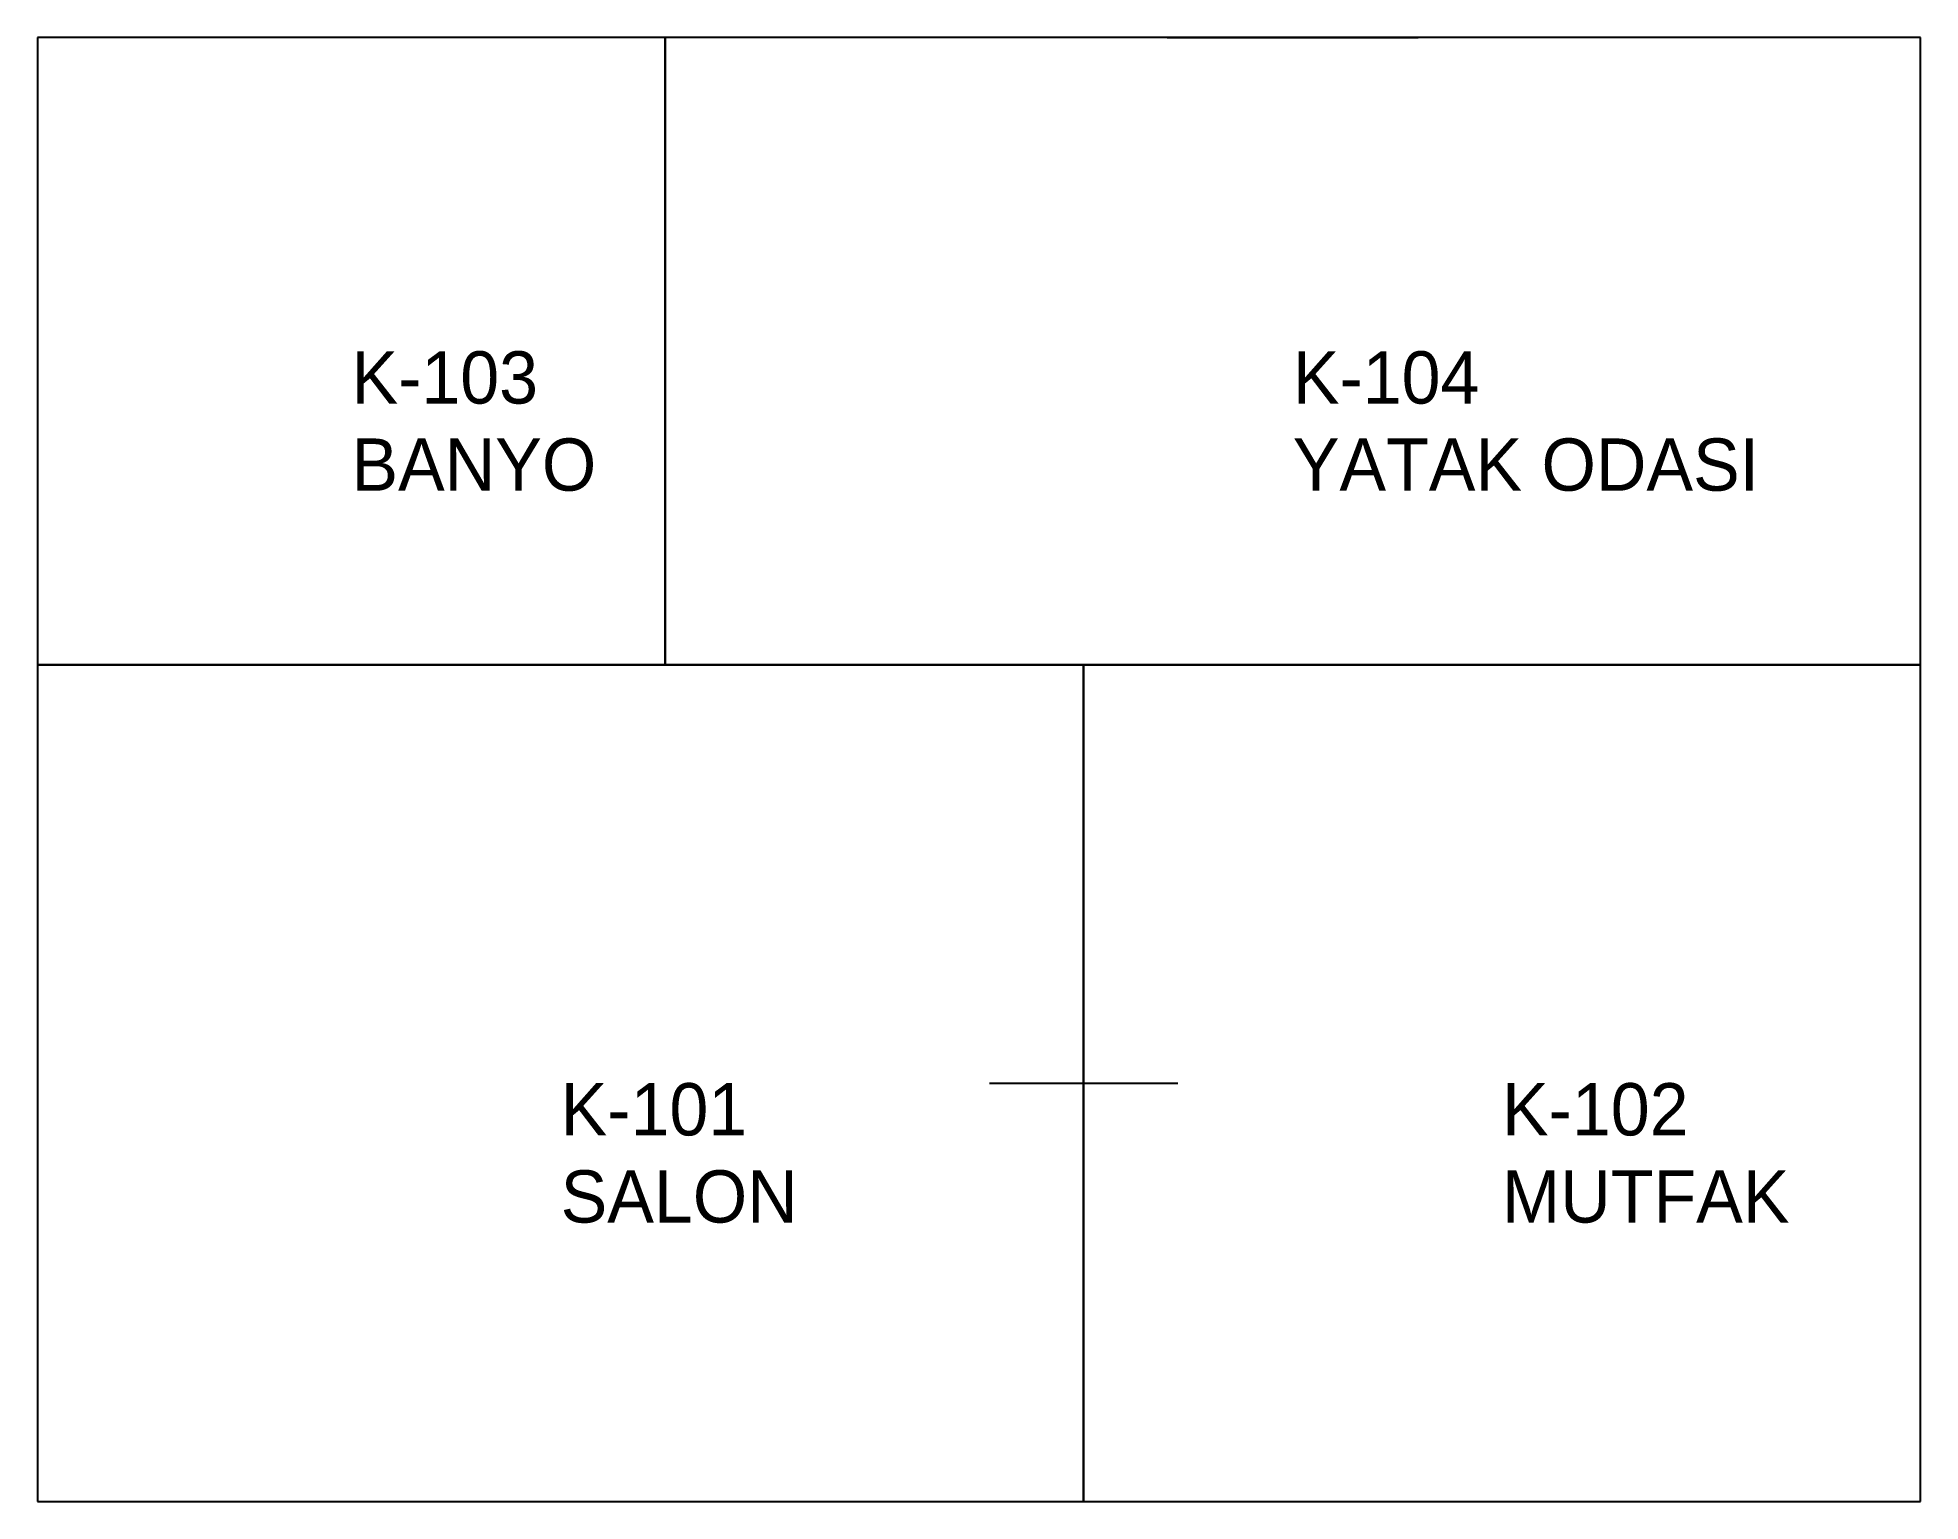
# Model space of a CAD drawing. Header units: metres. Extents: x 0 to 9, y 0 to 7.
import ezdxf

# ---------------------------------------------------------------- set-up
doc = ezdxf.new("R2010")
doc.units = ezdxf.units.M
for name, color, linetype in [('T-DUVAR', 7, 'Continuous'), ('T-KAPI', 7, 'Continuous'), ('T-MAHAL-ETIKET', 7, 'Continuous'), ('T-PENCERE', 7, 'Continuous')]:
    doc.layers.add(name, color=color, linetype=linetype)

# ---------------------------------------------------------------- blocks, each defined once
blk = doc.blocks.new('TKAPI_90X220')
blk.add_line((-0.45, 0), (0.45, 0))
blk = doc.blocks.new('TPENC_120X140')
blk.add_line((-0.6, 0), (0.6, 0))

msp = doc.modelspace()

# ---------------------------------------------------------------- linework, layer by layer
at = {"layer": 'T-DUVAR'}
for p, q in [((3, 7), (0, 7)), ((0, 7), (0, 4)), ((3, 4), (3, 7)), ((9, 7), (3, 7)), ((3, 7), (3, 4)), ((9, 4), (9, 7)), ((5, 4), (0, 4)), ((0, 4), (0, 0)), ((0, 4), (3, 4)), ((3, 4), (9, 4)), ((5, 0), (5, 4)), ((9, 4), (5, 4)), ((5, 4), (5, 0)), ((9, 0), (9, 4)), ((0, 0), (5, 0)), ((5, 0), (9, 0))]:
    msp.add_line(p, q, dxfattribs=at)

# ---------------------------------------------------------------- block references
at = {"layer": 'T-KAPI'}
for p in [(2, 4), (5, 4), (5, 2)]:
    msp.add_blockref('TKAPI_90X220', p, dxfattribs=at)
at = {"layer": 'T-PENCERE'}
for p in [(6, 7), (2, 0), (7, 0)]:
    msp.add_blockref('TPENC_120X140', p, dxfattribs=at)

# ---------------------------------------------------------------- texts
at = {"layer": 'T-MAHAL-ETIKET', "char_height": 0.25, "attachment_point": 1}
for s, insert in [('K-103\\PBANYO', (1.5, 5.5)), ('K-104\\PYATAK ODASI', (6, 5.5)), ('K-101\\PSALON', (2.5, 2)), ('K-102\\PMUTFAK', (7, 2))]:
    msp.add_mtext(s, dxfattribs=dict(at, insert=insert))

doc.saveas('drawing.dxf')
